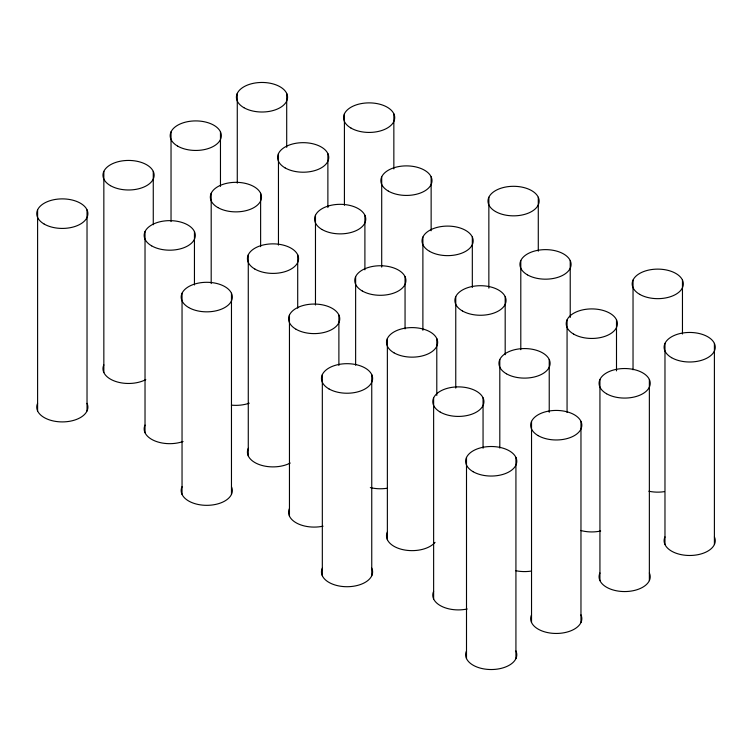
<?xml version="1.0" encoding="UTF-8"?>
<svg xmlns="http://www.w3.org/2000/svg" width="752" height="752" viewBox="0 0 752 752"><rect width="100%" height="100%" fill="white"/><g stroke="black" fill="none" stroke-linecap="round" stroke-linejoin="round"><path stroke-width="1.13" d="M714.4 343.401L714.4 544.533M682.459 280.064L682.459 334.01M664.975 343.401L664.975 544.533M649.361 379.478L649.361 580.61M633.034 280.064L633.034 369.796M616.499 319.854L616.499 370.886M599.936 379.478L599.936 580.61M580.967 421.374L580.967 622.506M570.223 260.577L570.223 317.476M567.064 319.854L567.064 412.491M549.233 359.512L549.233 412.284M538.282 197.25L538.282 251.187M531.532 421.374L531.532 622.506M520.798 260.577L520.798 349.699M515.928 457.451L515.928 658.583M505.184 296.664L505.184 354.728M499.807 359.512L499.807 448.07M488.856 197.25L488.856 288.157M483.057 397.827L483.057 448.248M472.322 237.04L472.322 287.461M466.503 457.451L466.503 658.583M455.759 296.664L455.759 388.126M436.79 338.55L436.79 395.449M433.631 397.827L433.631 598.959M431.14 176.833L431.14 230.779M422.887 237.04L422.887 330.288M405.055 276.698L405.055 328.906M393.851 113.834L393.851 168.946M387.365 338.55L387.365 539.692M381.706 176.833L381.706 267.129M371.751 374.637L371.751 575.769M364.899 215.279L364.899 269.827M355.63 276.698L355.63 365.256M344.416 113.834L344.416 205.296M338.889 315.013L338.889 365.434M327.881 153.615L327.881 207.561M322.326 374.637L322.326 575.769M315.473 215.279L315.473 305.011M297.707 254.806L297.707 308.188M289.454 315.013L289.454 516.145M286.7 93.417L286.7 147.354M278.456 153.615L278.456 245.086M260.624 193.273L260.624 246.656M248.273 254.806L248.273 455.938M237.275 93.417L237.275 183.15M231.466 293.252L231.466 494.384M220.468 131.854L220.468 186.411M211.19 193.273L211.19 283.57M194.448 231.588L194.448 284.97M182.04 293.252L182.04 494.384M171.033 131.854L171.033 221.586M153.267 171.39L153.267 224.763M145.023 231.588L145.023 432.729M103.842 171.39L103.842 372.522M87.025 209.827L87.025 410.968M37.6 209.827L37.6 410.968M290.234 463.035A25.587 14.777 0 0 1 259.694 464.736A25.587 14.777 0 0 1 248.273 448.295M323.059 526.174A25.587 14.777 0 0 1 296.937 523.242A25.587 14.777 0 0 1 289.454 508.502M231.466 486.732A25.587 14.777 0 0 1 206.753 505.335A25.587 14.777 0 0 1 182.04 486.732M371.751 568.117A25.587 14.777 0 0 1 347.039 586.72A25.587 14.777 0 0 1 322.326 568.117M435.041 542.38A25.587 14.777 0 0 1 403.081 549.693A25.587 14.777 0 0 1 387.365 532.04M386.97 488.274A25.587 14.777 0 0 1 370.322 487.597M580.967 614.863A25.587 14.777 0 0 1 556.254 633.457A25.587 14.777 0 0 1 531.532 614.863M531.138 571.097A25.587 14.777 0 0 1 515.637 570.674M664.364 491.648A25.587 14.777 0 0 1 648.863 491.235M600.669 531.015A25.587 14.777 0 0 1 580.638 530.461M649.361 572.968A25.587 14.777 0 0 1 624.649 591.561A25.587 14.777 0 0 1 599.936 572.968M714.4 536.89A25.587 14.777 0 0 1 689.687 555.484A25.587 14.777 0 0 1 664.975 536.89M467.236 608.988A25.587 14.777 0 0 1 441.114 606.056A25.587 14.777 0 0 1 433.631 591.316M515.928 650.941A25.587 14.777 0 0 1 491.216 669.534A25.587 14.777 0 0 1 466.503 650.941M183.065 441.509A25.587 14.777 0 0 1 154.404 440.728A25.587 14.777 0 0 1 145.023 425.077M145.794 379.61A25.587 14.777 0 0 1 115.253 381.32A25.587 14.777 0 0 1 103.842 364.87M249.232 403.194A25.587 14.777 0 0 1 231.409 405.131M87.025 403.316A25.587 14.777 0 0 1 62.313 421.91A25.587 14.777 0 0 1 37.6 403.316M243.892 107.686A25.587 14.777 0 0 0 286.7 101.059A25.587 14.777 0 0 0 255.36 82.964A25.587 14.777 0 0 0 243.892 107.686M351.043 128.103A25.587 14.777 0 0 0 393.851 121.476A25.587 14.777 0 0 0 362.511 103.381A25.587 14.777 0 0 0 351.043 128.103M388.333 191.102A25.587 14.777 0 0 0 431.14 184.475A25.587 14.777 0 0 0 399.801 166.389A25.587 14.777 0 0 0 388.333 191.102M495.474 211.519A25.587 14.777 0 0 0 538.282 204.892A25.587 14.777 0 0 0 506.951 186.806A25.587 14.777 0 0 0 495.474 211.519M429.514 251.309A25.587 14.777 0 0 0 472.322 244.682A25.587 14.777 0 0 0 440.982 226.596A25.587 14.777 0 0 0 429.514 251.309M639.651 294.333A25.587 14.777 0 0 0 682.459 287.715A25.587 14.777 0 0 0 651.119 269.62A25.587 14.777 0 0 0 639.651 294.333M527.415 274.847A25.587 14.777 0 0 0 570.223 268.229A25.587 14.777 0 0 0 538.883 250.134A25.587 14.777 0 0 0 527.415 274.847M573.691 334.123A25.587 14.777 0 0 0 616.499 327.505A25.587 14.777 0 0 0 585.159 309.41A25.587 14.777 0 0 0 573.691 334.123M671.592 357.67A25.587 14.777 0 0 0 714.4 351.043A25.587 14.777 0 0 0 683.06 332.957A25.587 14.777 0 0 0 671.592 357.67M606.554 393.747A25.587 14.777 0 0 0 649.361 387.13A25.587 14.777 0 0 0 618.022 369.035A25.587 14.777 0 0 0 606.554 393.747M462.377 310.933A25.587 14.777 0 0 0 505.184 304.306A25.587 14.777 0 0 0 473.845 286.211A25.587 14.777 0 0 0 462.377 310.933M322.091 229.548A25.587 14.777 0 0 0 364.899 222.921A25.587 14.777 0 0 0 333.559 204.826A25.587 14.777 0 0 0 322.091 229.548M177.66 146.123A25.587 14.777 0 0 0 220.468 139.505A25.587 14.777 0 0 0 189.128 121.41A25.587 14.777 0 0 0 177.66 146.123M285.074 167.884A25.587 14.777 0 0 0 327.881 161.266A25.587 14.777 0 0 0 296.542 143.171A25.587 14.777 0 0 0 285.074 167.884M217.817 207.543A25.587 14.777 0 0 0 260.624 200.925A25.587 14.777 0 0 0 229.285 182.83A25.587 14.777 0 0 0 217.817 207.543M110.459 185.659A25.587 14.777 0 0 0 153.267 179.032A25.587 14.777 0 0 0 121.927 160.937A25.587 14.777 0 0 0 110.459 185.659M151.641 245.857A25.587 14.777 0 0 0 194.448 239.239A25.587 14.777 0 0 0 163.109 221.144A25.587 14.777 0 0 0 151.641 245.857M44.218 224.096A25.587 14.777 0 0 0 87.025 217.478A25.587 14.777 0 0 0 55.695 199.383A25.587 14.777 0 0 0 44.218 224.096M254.9 269.075A25.587 14.777 0 0 0 297.707 262.448A25.587 14.777 0 0 0 266.368 244.362A25.587 14.777 0 0 0 254.9 269.075M188.658 307.512A25.587 14.777 0 0 0 231.466 300.894A25.587 14.777 0 0 0 200.126 282.799A25.587 14.777 0 0 0 188.658 307.512M362.248 290.968A25.587 14.777 0 0 0 405.055 284.341A25.587 14.777 0 0 0 373.725 266.246A25.587 14.777 0 0 0 362.248 290.968M296.081 329.282A25.587 14.777 0 0 0 338.889 322.655A25.587 14.777 0 0 0 307.549 304.56A25.587 14.777 0 0 0 296.081 329.282M393.982 352.82A25.587 14.777 0 0 0 436.79 346.202A25.587 14.777 0 0 0 405.45 328.107A25.587 14.777 0 0 0 393.982 352.82M328.944 388.906A25.587 14.777 0 0 0 371.751 382.279A25.587 14.777 0 0 0 340.412 364.184A25.587 14.777 0 0 0 328.944 388.906M506.425 373.782A25.587 14.777 0 0 0 549.233 367.164A25.587 14.777 0 0 0 517.893 349.069A25.587 14.777 0 0 0 506.425 373.782M440.258 412.096A25.587 14.777 0 0 0 483.057 405.478A25.587 14.777 0 0 0 451.726 387.383A25.587 14.777 0 0 0 440.258 412.096M538.159 435.643A25.587 14.777 0 0 0 580.967 429.016A25.587 14.777 0 0 0 549.627 410.93A25.587 14.777 0 0 0 538.159 435.643M473.121 471.72A25.587 14.777 0 0 0 515.928 465.093A25.587 14.777 0 0 0 484.589 447.008A25.587 14.777 0 0 0 473.121 471.72"/></g></svg>
